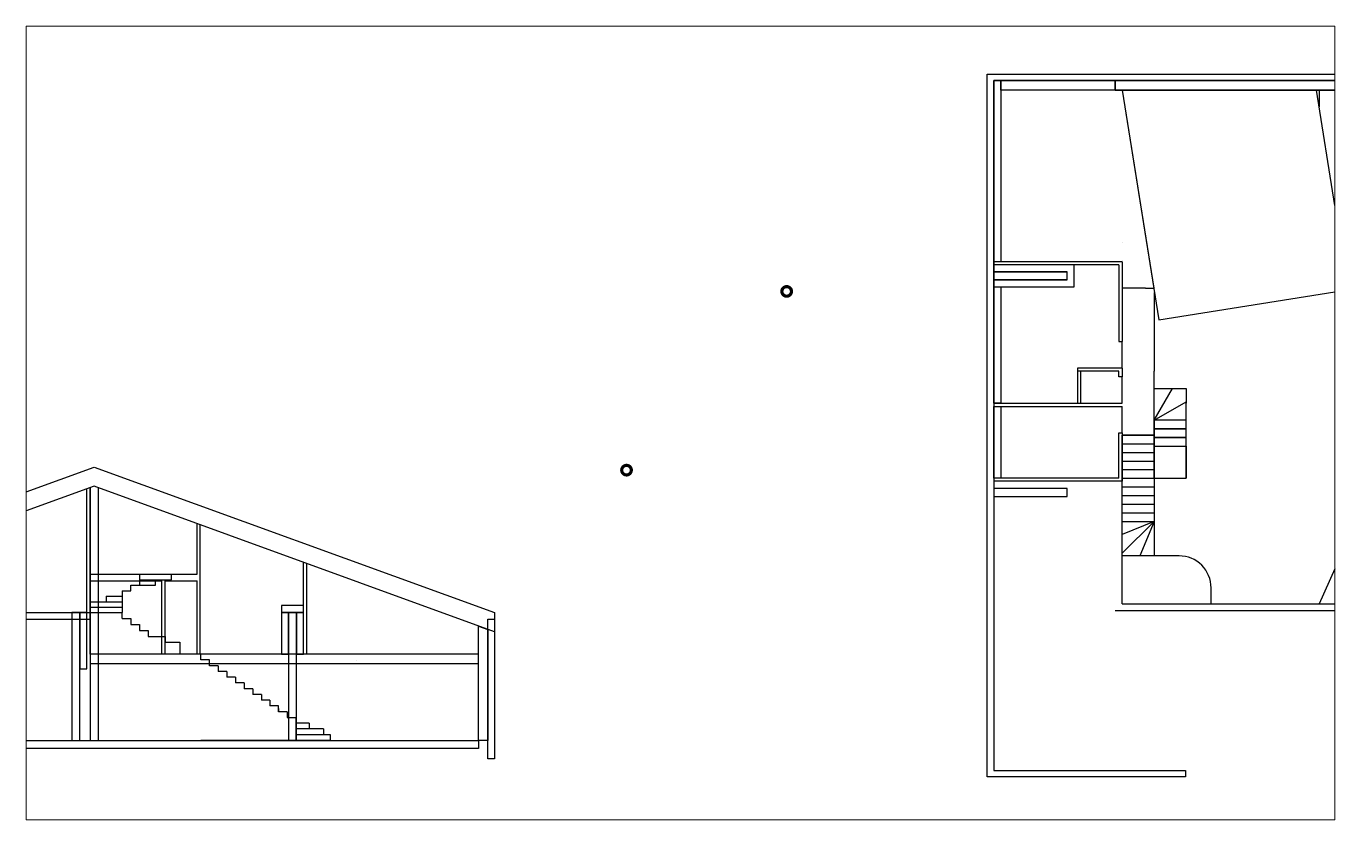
# Paper-space layout 'Plan-de-masse-niveau-intermediaire-chambres' of a CAD drawing. Header units: centimetres. Extents: x -76 to 333, y 16 to 264.
# The model-space entities are those that its viewports show. They can reach past a viewport. Long polylines and large blocks are cut down to what shows.
import ezdxf

# ---------------------------------------------------------------- set-up
doc = ezdxf.new("R2010")
doc.units = ezdxf.units.CM
for name, color, linetype in [('A-FP 1', 2, 'Continuous'), ('A-POTEAU', 44, 'Continuous'), ('A-Roof', 2, 'Continuous'), ('A-Wall', 30, 'Continuous'), ('AC-Calcul ratios', 4, 'Continuous'), ('DONUT', 240, 'Continuous'), ('I-Cloison', 11, 'Continuous'), ('I-STAIRS', 44, 'Continuous'), ('IS-Ouate', 253, 'Continuous'), ('Isolant pourtour radier', 36, 'Continuous'), ('Mur de soutenement', 1, 'Continuous'), ('Portes', 3, 'Continuous'), ('Radier', 5, 'Continuous'), ('Title Block', 250, 'Continuous')]:
    doc.layers.add(name, color=color, linetype=linetype)
doc.layers.get('Title Block').off()

# ---------------------------------------------------------------- blocks, each defined once
blk = doc.blocks.new('A$C85e816c1')
at = {"layer": 'DONUT', "const_width": 100}
blk.add_lwpolyline([(-150, 0, 1), (150, 0, 1)], format="xyb", close=True, dxfattribs=at)

msp = doc.modelspace()

# ---------------------------------------------------------------- linework, layer by layer
at = {"layer": 'A-FP 1'}
for p, q in [((88020, 33401), (92174, 33401)), ((88020, 33201), (92174, 33201))]:
    msp.add_line(p, q, dxfattribs=at)
at = {"layer": 'A-POTEAU'}
for p, q in [((92174, 37313), (92174, 33401)), ((92174, 37313), (92174, 29401)), ((92424, 37313), (92424, 29401))]:
    msp.add_line(p, q, dxfattribs=at)
at = {"layer": 'A-Roof'}
msp.add_line((88020, 36401), (92299, 37958), dxfattribs=at)
for points in [[(92299, 37358), (88020, 35801), (88020, 36401), (92299, 37958), (104820, 33401), (104820, 32801)], [(104620, 32874), (104620, 29401), (104320, 29401), (104320, 32983)]]:
    msp.add_lwpolyline(points, close=True, dxfattribs=at)
at = {"layer": 'A-Wall'}
for p, q in [((124361, 40788), (124361, 40788)), ((124461, 33678), (124461, 35178))]:
    msp.add_line(p, q, dxfattribs=at)
msp.add_lwpolyline([(124461, 33678), (135621, 33678)], dxfattribs=at)
at = {"layer": 'AC-Calcul ratios'}
for p, q in [((130621, 49758), (130621, 49231)), ((135621, 49758), (130621, 49758))]:
    msp.add_line(p, q, dxfattribs=at)
msp.add_lwpolyline([(124461, 49758), (125609, 42564), (131534, 43509), (130537, 49758)], close=True, dxfattribs=at)
at = {"layer": 'I-Cloison'}
for p, q in [((124461, 49758), (130461, 49758)), ((124461, 49758), (125451, 43555)), ((124876, 47158), (124876, 47158)), ((124461, 44388), (120441, 44388)), ((124361, 44288), (120441, 44288)), ((120441, 44068), (120441, 44288)), ((124361, 44288), (124361, 41888)), ((124461, 44388), (124461, 41888)), ((125191, 43555), (125451, 43555)), ((124361, 41888), (124461, 41888)), ((124461, 41058), (123061, 41058)), ((123631, 40958), (123061, 40958)), ((123161, 40958), (123161, 39958)), ((124361, 40958), (123631, 40958)), ((124361, 40788), (124361, 40958)), ((124461, 41058), (124461, 40958)), ((124461, 40958), (124461, 40788)), ((124461, 40788), (124361, 40788)), ((120441, 39958), (124461, 39958)), ((120441, 39858), (124461, 39858)), ((122231, 39958), (123631, 39958)), ((92074, 32101), (92074, 37277)), ((92174, 32101), (92174, 37313)), ((124361, 37612), (120441, 37612)), ((124461, 37512), (120441, 37512)), ((95520, 34601), (95520, 36186)), ((95620, 32101), (95620, 36150)), ((98850, 32101), (98850, 34974)), ((98950, 32101), (98950, 34938)), ((92174, 34601), (95520, 34601)), ((92174, 34401), (94420, 34401)), ((94420, 32101), (94420, 34401)), ((94520, 32101), (94520, 34401)), ((94520, 34401), (95520, 34401)), ((95520, 32101), (95520, 34401)), ((95620, 32101), (95620, 34201)), ((104320, 32101), (92174, 32101)), ((104320, 31801), (92174, 31801)), ((100492, 31901), (100492, 31901))]:
    msp.add_line(p, q, dxfattribs=at)
for points in [[(123061, 41058), (123061, 39967)], [(124361, 37612), (124361, 39028), (124461, 39028), (124461, 37512)]]:
    msp.add_lwpolyline(points, dxfattribs=at)
msp.add_lwpolyline([(134119, 36678), (131464, 35559), (130621, 33678), (135621, 33678), (135619, 36678)], close=True, dxfattribs=at)
msp.add_lwpolyline([(126441, 33678), (127241, 33678), (127241, 34178, 0.414214), (126241, 35178), (124461, 35178)], format="xyb", dxfattribs=at)
at = {"layer": 'I-STAIRS'}
for p, q in [((124461, 44998), (124461, 44998)), ((124461, 44428), (124461, 44428)), ((125461, 43428), (125461, 40958)), ((125461, 40958), (125461, 40958)), ((125461, 37612), (125461, 40958)), ((125461, 39422), (125461, 40422)), ((125461, 39422), (126038, 40422)), ((125461, 40422), (126461, 40422)), ((126461, 40422), (126461, 39958)), ((125461, 39422), (126461, 39999)), ((126461, 39958), (126461, 39958)), ((125461, 38958), (124461, 38958)), ((124461, 38688), (125461, 38688)), ((124461, 38418), (125461, 38418)), ((124461, 38148), (125461, 38148)), ((124461, 37878), (125461, 37878)), ((124461, 37608), (125461, 37608)), ((124461, 37338), (125461, 37338)), ((124461, 37068), (125461, 37068)), ((124461, 36798), (125461, 36798)), ((124461, 36528), (125461, 36528)), ((124461, 36258), (125461, 36258)), ((125461, 36258), (124461, 35844)), ((125461, 36258), (124461, 35258)), ((125461, 36258), (125014, 35178)), ((93714, 34601), (93714, 34258)), ((93714, 34601), (94714, 34601)), ((93714, 34430), (94714, 34430)), ((94214, 34258), (94214, 34430)), ((94714, 34430), (94714, 34601)), ((93174, 34087), (93444, 34087)), ((93174, 34087), (93174, 33401)), ((93444, 34258), (94214, 34258)), ((93444, 34087), (93444, 34258)), ((92174, 33744), (93174, 33744)), ((92174, 33744), (92174, 33401)), ((92174, 33573), (93174, 33573)), ((92674, 33915), (93174, 33915)), ((92674, 33915), (92674, 33744)), ((92174, 32101), (92174, 33401)), ((92174, 33401), (93174, 33401)), ((93174, 33215), (93174, 33401)), ((95640, 31921), (95640, 32101)), ((95910, 31921), (95640, 31921)), ((95910, 31741), (95910, 31921)), ((96180, 31741), (95910, 31741)), ((96180, 31741), (96180, 31561)), ((96450, 31561), (96180, 31561)), ((96450, 31561), (96450, 31381)), ((96720, 31381), (96450, 31381)), ((96720, 31381), (96720, 31201)), ((96990, 31201), (96720, 31201)), ((96990, 31201), (96990, 31021)), ((97260, 31021), (96990, 31021)), ((97260, 31021), (97260, 30841)), ((97530, 30841), (97260, 30841)), ((97530, 30841), (97530, 30661)), ((97800, 30661), (97530, 30661)), ((97800, 30661), (97800, 30481)), ((98070, 30481), (97800, 30481)), ((98070, 30301), (98070, 30481)), ((98070, 30401), (98070, 30301)), ((98340, 30301), (98070, 30301)), ((98340, 30301), (98340, 30121)), ((98340, 30121), (98610, 30121)), ((98610, 30121), (98610, 29401)), ((99024, 29941), (98610, 29941)), ((99024, 29941), (99024, 29761)), ((99479, 29761), (98610, 29761)), ((99690, 29581), (98610, 29581)), ((99479, 29761), (99479, 29581)), ((99690, 29401), (99690, 29581)), ((99690, 29401), (95640, 29401))]:
    msp.add_line(p, q, dxfattribs=at)
for points in [[(125461, 38612), (126461, 38612), (126461, 37612), (126461, 39958)], [(125461, 37612), (126461, 37612)], [(93174, 33215), (93444, 33215), (93444, 33030), (93714, 33030), (93714, 32844), (93984, 32844), (93984, 32658)], [(93984, 32658), (94520, 32658), (94520, 32473), (94984, 32473), (94984, 32101)]]:
    msp.add_lwpolyline(points, dxfattribs=at)
for points in [[(126461, 39152), (126461, 39422), (125461, 39422), (125461, 39152)], [(124461, 35178), (124461, 38958), (125461, 38958), (125461, 35178)], [(126461, 38882), (126461, 39152), (125461, 39152), (125461, 38882)], [(126461, 38612), (126461, 38882), (125461, 38882), (125461, 38612)]]:
    msp.add_lwpolyline(points, close=True, dxfattribs=at)
at = {"layer": 'IS-Ouate'}
msp.add_line((122961, 43818), (122961, 44068), dxfattribs=at)
for points in [[(120441, 44388), (120441, 50058), (120661, 50058), (120661, 44388), (120441, 44388)], [(124241, 50058), (124241, 49758), (120661, 49758), (120661, 50058), (124241, 50058)], [(122961, 44068), (122961, 44288), (120441, 44288), (120441, 44068), (122741, 44068)], [(122741, 43818), (120441, 43818), (120441, 43598), (122961, 43598), (122961, 43818)], [(120441, 39958), (120441, 43598), (120661, 43598), (120661, 39958), (120441, 39958)], [(120441, 37612), (120441, 39858), (120661, 39858), (120661, 37612), (120441, 37612)]]:
    msp.add_lwpolyline(points, dxfattribs=at)
for points in [[(98160, 33401), (98850, 33401), (98850, 33621), (98160, 33621)], [(92074, 31641), (92074, 33401), (91854, 33401), (91854, 31641)], [(98160, 32101), (98380, 32101), (98380, 33401), (98160, 33401)], [(98630, 32101), (98850, 32101), (98850, 33401), (98630, 33401)]]:
    msp.add_lwpolyline(points, close=True, dxfattribs=at)
at = {"layer": 'Isolant pourtour radier'}
msp.add_lwpolyline([(135841, 50058), (135841, 49758), (124241, 49758), (124241, 50058)], close=True, dxfattribs=at)
at = {"layer": 'Mur de soutenement'}
for points in [[(120241, 50058), (120241, 50258), (136001, 50258), (136001, 50058), (120441, 50058)], [(120441, 28258), (120241, 28258), (120241, 50258), (120441, 50258)], [(120441, 50058), (120441, 28458)], [(120441, 43498), (120441, 45798)], [(120441, 43818), (122741, 43818), (122741, 44068), (120441, 44068), (120441, 43818)], [(120441, 37042), (122741, 37042), (122741, 37292), (120441, 37292), (120441, 37042)], [(120441, 28458), (126441, 28458), (126441, 28258), (120241, 28258), (120241, 28458)]]:
    msp.add_lwpolyline(points, dxfattribs=at)
for points in [[(91604, 29401), (91854, 29401), (91854, 33401), (91604, 33401)], [(91604, 29401), (91854, 29401), (91854, 33401), (91604, 33401)], [(98380, 29401), (98630, 29401), (98630, 33401), (98380, 33401)], [(104820, 28827), (104620, 28827), (104620, 33201), (104820, 33201)]]:
    msp.add_lwpolyline(points, close=True, dxfattribs=at)
at = {"layer": 'Portes'}
for p, q in [((125191, 43555), (124461, 43555)), ((124461, 41058), (124461, 41888)), ((124461, 39958), (124461, 40788)), ((124461, 39028), (124461, 39858))]:
    msp.add_line(p, q, dxfattribs=at)
at = {"layer": 'Radier'}
for p, q in [((124241, 49758), (135841, 49758)), ((135841, 33458), (124241, 33458))]:
    msp.add_line(p, q, dxfattribs=at)
msp.add_lwpolyline([(88020, 29401), (104320, 29401), (104320, 29151), (88020, 29151)], close=True, dxfattribs=at)

# ---------------------------------------------------------------- block references
at = {"layer": 'Title Block', "rotation": 90}
for p in [(113964, 43458), (108954, 37862)]:
    msp.add_blockref('A$C85e816c1', p, dxfattribs=at)

psp = doc.layouts.new('Plan-de-masse-niveau-intermediaire-chambres')

# ---------------------------------------------------------------- viewports
at = {"layer": 'I-STAIRS', "transparency": 33554457, "view_target_point": (1257.38, 1825)}
psp.add_viewport(center=(128.34, 140.24), size=(409.41, 248.4642), view_center_point=(109384.86, 37513.57), view_height=24846.4226, dxfattribs=at).dxf.unprotected_set("ltscale", 0)

doc.saveas('drawing.dxf')
